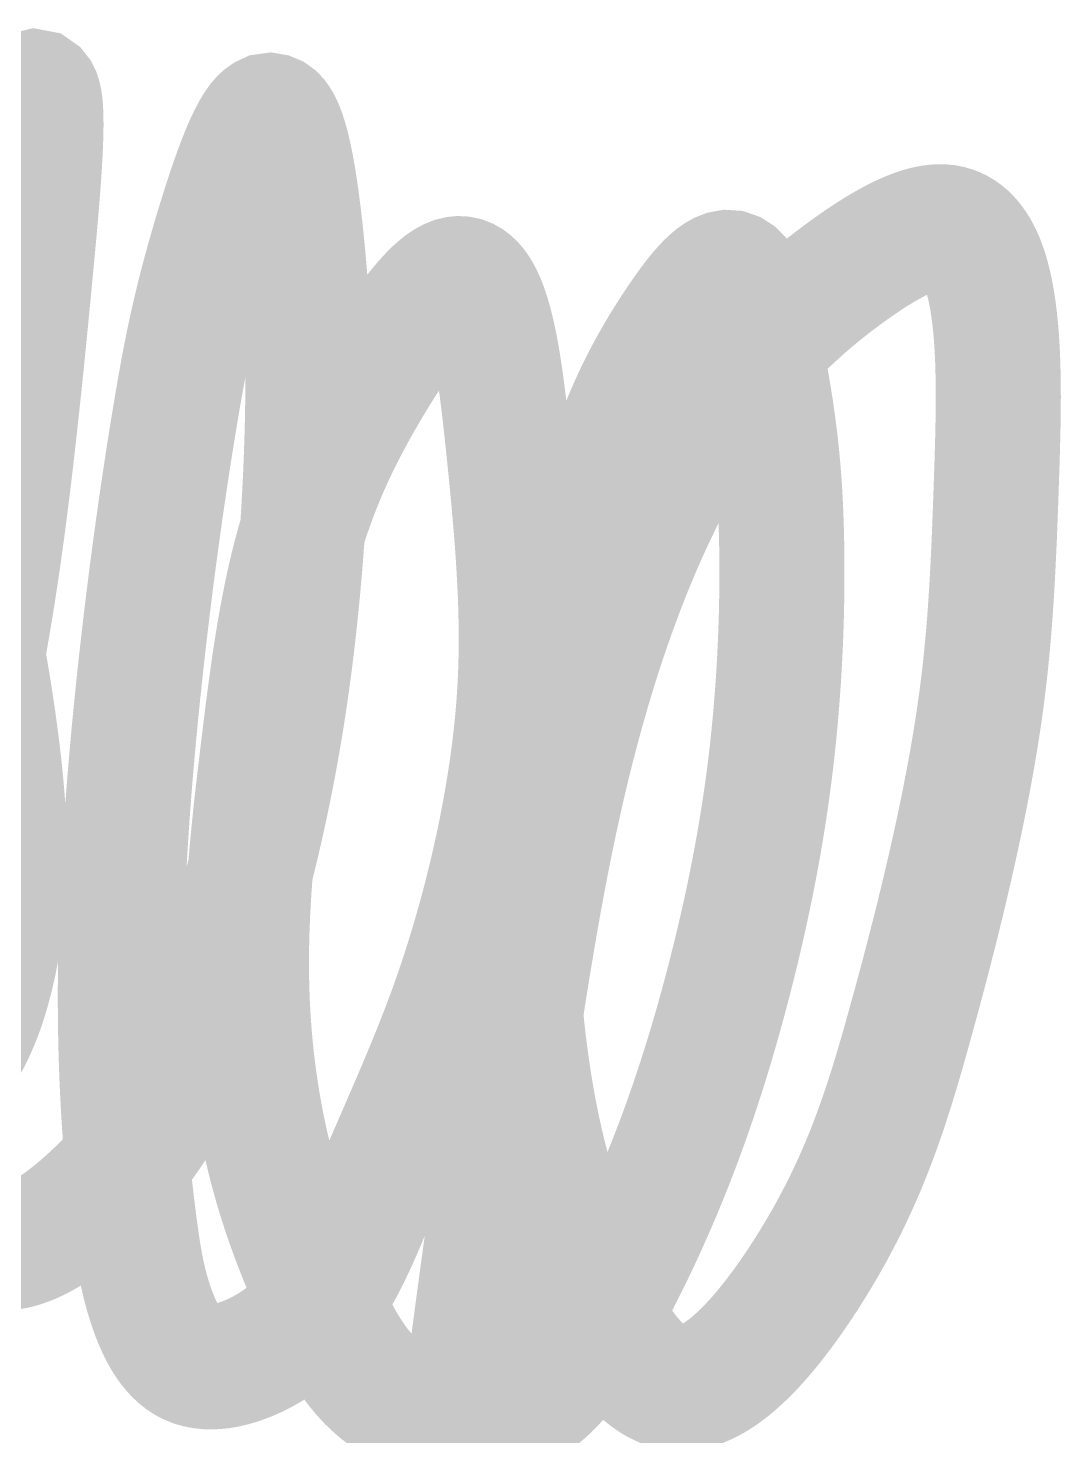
# Model space of a CAD drawing. Extents: x -192823 to 24985, y 78808 to 102574.
# Drawn here: x -116317.3 to -116194.7, y 93267.3 to 93434.4 of the extents above; entities that cross this region are included whole.
import ezdxf
from ezdxf.enums import TextEntityAlignment as Align

# ---------------------------------------------------------------- set-up
doc = ezdxf.new("R2010")
doc.units = 0
doc.header["$LTSCALE"] = 5
doc.header["$MEASUREMENT"] = 0
doc.layers.get('0').update_dxf_attribs({"linetype": 'CONTINUOUS', "lineweight": 25})
for name, color, linetype, lineweight in [('ISO', 153, 'CONTINUOUS', 15), ('LC ISO', 153, 'CONTINUOUS', 13), ('LC Net thay', 7, 'CONTINUOUS', 25), ('LC Text1', 3, 'CONTINUOUS', 20)]:
    doc.layers.add(name, color=color, linetype=linetype, lineweight=lineweight)
doc.styles.add('Khungten', font='', dxfattribs={"width": 0.9, "height": 5000})
doc.styles.add('Title', font='', dxfattribs={"width": 0.8})
doc.styles.get('Khungten').set_extended_font_data('.VnAvantH')
doc.styles.get('Title').set_extended_font_data('.VnBlackH')

# ---------------------------------------------------------------- blocks, each defined once
blk = doc.blocks.new('Mr. Giang')
at = {"layer": 'LC ISO', "const_width": 50}
for points in [[(3150.71, 218.56), (3151.63, 220.14), (3152.51, 221.75), (3153.35, 223.39), (3154.16, 225.05), (3154.94, 226.73), (3155.68, 228.44), (3156.39, 230.16), (3157.07, 231.91), (3157.72, 233.67), (3158.34, 235.44), (3158.93, 237.23), (3159.5, 239.02), (3160.03, 240.83), (3160.55, 242.64), (3161.04, 244.46), (3161.71, 247.07), (3161.96, 248.1), (3162.38, 249.93), (3162.79, 251.76), (3163.17, 253.58), (3163.54, 255.41), (3163.88, 257.24), (3164.21, 259.07), (3164.52, 260.9), (3164.81, 262.74), (3165.08, 264.57), (3165.33, 266.4), (3165.56, 268.24), (3165.78, 270.07), (3165.98, 271.91), (3166.16, 273.75), (3166.32, 275.58), (3166.47, 277.42), (3166.61, 279.26), (3166.72, 281.1), (3166.83, 282.94), (3166.91, 284.78), (3166.99, 286.62), (3167.04, 288.46), (3167.09, 290.3), (3167.11, 292.14), (3167.13, 293.98), (3167.13, 295.82), (3167.12, 297.66), (3167.1, 299.49), (3167.06, 301.33), (3167.01, 303.17), (3166.95, 305.01), (3166.88, 306.85), (3166.8, 308.69), (3166.7, 310.53), (3166.6, 312.36), (3166.48, 314.2), (3166.36, 316.04), (3166.22, 317.87), (3166.08, 319.71), (3165.92, 321.54), (3165.76, 323.37), (3165.59, 325.21), (3165.41, 327.04), (3165.22, 328.87), (3165.03, 330.7), (3164.82, 332.52), (3164.61, 334.35), (3164.4, 336.18), (3164.17, 338), (3163.95, 339.83), (3163.71, 341.65), (3163.47, 343.47), (3163.22, 345.29), (3162.97, 347.11), (3162.72, 348.92), (3162.46, 350.74), (3162.19, 352.55), (3162.02, 353.72), (3161.65, 356.17), (3161.38, 357.98), (3161.1, 359.79), (3160.81, 361.59), (3160.52, 363.39), (3160.23, 365.2), (3159.93, 367), (3159.63, 368.8), (3159.32, 370.59), (3159, 372.39), (3158.68, 374.19), (3158.36, 375.98), (3158.02, 377.77), (3157.68, 379.57), (3157.34, 381.36), (3156.98, 383.15), (3156.62, 384.94), (3156.25, 386.72), (3155.87, 388.51), (3155.49, 390.3), (3155.1, 392.08), (3154.7, 393.87), (3154.29, 395.65), (3153.87, 397.44), (3153.44, 399.22), (3153, 401), (3152.55, 402.78), (3152.1, 404.56), (3151.63, 406.35), (3151.15, 408.13)], [(3151.35, 341.68), (3151.69, 343.21), (3152.03, 344.74), (3152.37, 346.27), (3152.7, 347.8), (3153.03, 349.33), (3153.36, 350.85), (3153.69, 352.37), (3154.01, 353.9), (3154.33, 355.42), (3154.64, 356.94), (3154.96, 358.46), (3155.27, 359.98), (3155.58, 361.51), (3155.88, 363.03), (3156.18, 364.55), (3156.48, 366.08), (3156.78, 367.61), (3157.08, 369.14), (3157.37, 370.67), (3157.66, 372.2), (3157.95, 373.74), (3158.24, 375.28), (3158.52, 376.82), (3158.8, 378.36), (3159.08, 379.91), (3159.36, 381.46), (3159.63, 383.02), (3159.91, 384.58), (3160.18, 386.15), (3160.45, 387.72), (3160.71, 389.29), (3160.98, 390.87), (3161.24, 392.46), (3161.51, 394.05), (3161.77, 395.65), (3162.02, 397.25), (3162.28, 398.86), (3162.54, 400.48), (3162.79, 402.11), (3163.04, 403.74), (3163.29, 405.38), (3163.54, 407.03), (3163.79, 408.69), (3164.04, 410.35), (3164.28, 412.03), (3164.53, 413.71), (3164.77, 415.4), (3165.01, 417.1), (3165.25, 418.81), (3165.49, 420.53), (3165.73, 422.26), (3165.97, 424.01), (3166.21, 425.76), (3166.44, 427.52), (3166.68, 429.3), (3166.91, 431.08), (3167.15, 432.88), (3167.38, 434.69), (3167.61, 436.51), (3167.84, 438.35), (3168.08, 440.2), (3168.31, 442.06), (3168.54, 443.93), (3168.77, 445.82), (3169, 447.72), (3169.22, 449.63), (3169.45, 451.56), (3169.68, 453.51), (3169.91, 455.47), (3170.14, 457.44), (3170.37, 459.43), (3170.59, 461.44), (3170.82, 463.46), (3171.05, 465.49), (3171.28, 467.55), (3171.5, 469.62), (3171.73, 471.7), (3171.96, 473.81), (3172.19, 475.93), (3172.42, 478.07), (3172.65, 480.23), (3172.88, 482.4), (3173.11, 484.59), (3173.34, 486.81), (3173.57, 489.04), (3173.8, 491.29), (3174.03, 493.56), (3174.26, 495.85), (3174.49, 498.16), (3174.73, 500.49), (3174.96, 502.84), (3175.2, 505.21), (3175.43, 507.6), (3175.67, 510.01), (3175.91, 512.45), (3176.15, 514.9), (3176.39, 517.38), (3176.63, 519.88), (3176.87, 522.41), (3177.11, 524.95), (3177.36, 527.52), (3177.6, 530.11), (3177.8, 532.21), (3178.1, 535.37), (3178.35, 538.02), (3178.59, 540.69), (3178.84, 543.36), (3179.08, 546.04), (3179.32, 548.71), (3179.55, 551.37), (3179.77, 554.02), (3179.99, 556.65), (3180.2, 559.25), (3180.41, 561.82), (3180.6, 564.36), (3180.77, 566.85), (3180.94, 569.3), (3181.09, 571.69), (3181.23, 574.03), (3181.36, 576.31), (3181.46, 578.52), (3181.55, 580.65), (3181.62, 582.71), (3181.67, 584.68), (3181.7, 586.56), (3181.7, 588.35), (3181.69, 590.04), (3181.65, 591.62), (3181.58, 593.09), (3181.49, 594.44), (3181.37, 595.68), (3181.22, 596.79), (3181.04, 597.76), (3180.84, 598.6), (3180.6, 599.3), (3180.33, 599.85), (3180.02, 600.24), (3179.68, 600.48), (3179.31, 600.55), (3178.87, 600.44), (3178.45, 600.18), (3177.96, 599.74), (3177.44, 599.14), (3176.89, 598.39), (3176.31, 597.49), (3175.7, 596.46), (3175.07, 595.29), (3174.42, 594), (3173.74, 592.59), (3173.04, 591.07), (3172.33, 589.45), (3171.6, 587.74), (3170.86, 585.94), (3170.11, 584.06), (3169.35, 582.1), (3168.58, 580.08), (3167.81, 578.01), (3167.03, 575.88), (3166.26, 573.71), (3165.48, 571.5), (3164.71, 569.27), (3163.95, 567.01), (3163.19, 564.75), (3162.45, 562.47), (3161.71, 560.19), (3161, 557.93), (3160.29, 555.68), (3159.61, 553.45), (3159, 551.43), (3158.3, 549.09), (3157.68, 546.96), (3157.08, 544.87), (3156.5, 542.81), (3155.94, 540.78), (3155.4, 538.78), (3154.88, 536.82), (3154.38, 534.88), (3153.89, 532.97), (3153.42, 531.08), (3152.97, 529.22), (3152.53, 527.38), (3152.11, 525.56), (3151.7, 523.77), (3151.31, 521.99)], [(3151.43, 144.83), (3152.8, 143.64), (3154.2, 142.55), (3155.63, 141.57), (3157.09, 140.71), (3158.59, 139.98), (3160.12, 139.38), (3160.98, 139.11), (3163.26, 138.62), (3164.87, 138.46), (3166.51, 138.42), (3168.17, 138.52), (3169.84, 138.74), (3171.54, 139.07), (3173.24, 139.52), (3174.96, 140.07), (3176.68, 140.71), (3178.41, 141.45), (3180.15, 142.28), (3181.88, 143.18), (3183.61, 144.16), (3185.34, 145.2), (3187.05, 146.31), (3188.76, 147.48), (3190.46, 148.69), (3192.14, 149.94), (3193.8, 151.24), (3195.44, 152.56), (3197.06, 153.92), (3198.66, 155.29), (3199.8, 156.3), (3201.76, 158.06), (3203.26, 159.47), (3204.74, 160.88), (3206.18, 162.3), (3207.6, 163.73), (3208.99, 165.16), (3210.36, 166.61), (3211.69, 168.06), (3213, 169.52), (3214.29, 170.99), (3215.54, 172.47), (3216.78, 173.95), (3217.98, 175.44), (3219.17, 176.94), (3220.33, 178.45), (3221.46, 179.97), (3222.58, 181.49), (3223.67, 183.01), (3224.73, 184.55), (3225.78, 186.09), (3226.8, 187.64), (3227.81, 189.2), (3228.79, 190.76), (3229.75, 192.33), (3230.7, 193.9), (3231.62, 195.48), (3232.53, 197.07), (3233.42, 198.66), (3234.29, 200.26), (3235.14, 201.86), (3235.98, 203.47), (3236.79, 205.08), (3237.6, 206.7), (3238.39, 208.33), (3239.16, 209.96), (3239.92, 211.59), (3240.66, 213.23), (3241.39, 214.88), (3242.1, 216.52), (3242.81, 218.18), (3243.5, 219.84), (3244.18, 221.5), (3244.84, 223.16), (3245.5, 224.83), (3246.14, 226.51), (3246.78, 228.18), (3247.4, 229.87), (3248.02, 231.55), (3248.63, 233.24), (3249.22, 234.93), (3249.81, 236.63), (3250.39, 238.32), (3250.97, 240.02), (3251.54, 241.73), (3252.1, 243.43), (3252.65, 245.14), (3253.2, 246.85), (3253.75, 248.57), (3254.29, 250.28), (3254.66, 251.47), (3255.36, 253.72), (3255.89, 255.45), (3256.41, 257.17), (3256.93, 258.9), (3257.45, 260.63), (3257.96, 262.36), (3258.47, 264.09), (3258.98, 265.83), (3259.48, 267.56), (3259.98, 269.3), (3260.47, 271.05), (3260.96, 272.79), (3261.44, 274.54), (3261.92, 276.29), (3262.4, 278.04), (3262.87, 279.79), (3263.34, 281.55), (3263.81, 283.3), (3264.27, 285.07), (3264.72, 286.83), (3265.17, 288.59), (3265.62, 290.36), (3266.06, 292.13), (3266.5, 293.9), (3266.94, 295.68), (3267.37, 297.46), (3267.8, 299.24), (3268.22, 301.02), (3268.63, 302.81), (3269.05, 304.59), (3269.46, 306.39), (3269.86, 308.18), (3270.26, 309.97), (3270.66, 311.77), (3271.05, 313.57), (3271.43, 315.38), (3271.82, 317.18), (3272.19, 318.99), (3272.57, 320.8), (3272.94, 322.62), (3273.3, 324.44), (3273.66, 326.26), (3274.02, 328.08), (3274.37, 329.9), (3274.71, 331.73), (3275.05, 333.56), (3275.39, 335.4), (3275.72, 337.24), (3276.05, 339.08), (3276.37, 340.92), (3276.69, 342.76), (3277, 344.61), (3277.4, 347.01), (3277.62, 348.32), (3277.91, 350.18), (3278.21, 352.04), (3278.5, 353.9), (3278.78, 355.76), (3279.06, 357.63), (3279.34, 359.5), (3279.61, 361.37), (3279.88, 363.25), (3280.14, 365.12), (3280.39, 367), (3280.65, 368.88), (3280.89, 370.75), (3281.14, 372.64), (3281.38, 374.52), (3281.61, 376.4), (3281.84, 378.28), (3282.07, 380.17), (3282.29, 382.05), (3282.51, 383.93), (3282.72, 385.82), (3282.93, 387.7), (3283.13, 389.59), (3283.33, 391.47), (3283.53, 393.35), (3283.72, 395.24), (3283.91, 397.12), (3284.09, 399), (3284.27, 400.88), (3284.45, 402.76), (3284.62, 404.64), (3284.78, 406.51), (3284.95, 408.39), (3285.11, 410.26), (3285.26, 412.13), (3285.41, 414), (3285.56, 415.87), (3285.7, 417.73), (3285.84, 419.6), (3285.98, 421.46), (3286.11, 423.31), (3286.24, 425.17), (3286.36, 427.02), (3286.48, 428.87), (3286.6, 430.71), (3286.71, 432.55), (3286.82, 434.39), (3286.92, 436.22), (3287.02, 438.05), (3287.12, 439.88), (3287.22, 441.7), (3287.31, 443.51), (3287.39, 445.33), (3287.48, 447.13), (3287.56, 448.94), (3287.63, 450.74), (3287.7, 452.53), (3287.77, 454.32), (3287.84, 456.1), (3287.9, 457.88), (3287.96, 459.65), (3288.02, 461.41), (3288.07, 463.17), (3288.12, 464.93), (3288.16, 466.67), (3288.21, 468.42), (3288.25, 470.15), (3288.28, 471.88), (3288.31, 473.6), (3288.34, 475.31), (3288.37, 477.02), (3288.39, 478.72), (3288.41, 480.41), (3288.43, 482.1), (3288.44, 483.77), (3288.45, 485.44), (3288.46, 487.11), (3288.47, 488.76), (3288.47, 490.41), (3288.46, 492.05), (3288.46, 493.69), (3288.45, 495.33), (3288.43, 496.98), (3288.41, 498.62), (3288.38, 500.27), (3288.35, 501.93), (3288.31, 503.6), (3288.27, 505.28), (3288.22, 506.98), (3288.16, 508.68), (3288.09, 510.41), (3288.02, 512.16), (3287.94, 513.92), (3287.85, 515.71), (3287.75, 517.53), (3287.64, 519.37), (3287.52, 521.24), (3287.39, 523.14), (3287.26, 525.07), (3287.11, 527.04), (3286.95, 529.05), (3286.78, 531.09), (3286.59, 533.18), (3286.4, 535.3), (3286.19, 537.47), (3285.97, 539.69), (3285.72, 542.16), (3285.5, 544.27), (3285.24, 546.63), (3284.96, 549.02), (3284.68, 551.43), (3284.37, 553.86), (3284.06, 556.29), (3283.73, 558.71), (3283.38, 561.12), (3283.02, 563.5), (3282.65, 565.84), (3282.25, 568.14), (3281.85, 570.39), (3281.42, 572.58), (3280.98, 574.69), (3280.53, 576.71), (3280.06, 578.65), (3279.57, 580.48), (3279.06, 582.2), (3278.54, 583.8), (3277.99, 585.27), (3277.43, 586.6), (3276.86, 587.78), (3276.26, 588.8), (3275.65, 589.65), (3275.02, 590.32), (3274.36, 590.8), (3273.69, 591.08), (3273.22, 591.16), (3272.29, 591.03), (3271.57, 590.69), (3270.83, 590.16), (3270.07, 589.45), (3269.3, 588.57), (3268.52, 587.53), (3267.73, 586.33), (3266.93, 584.99), (3266.12, 583.51), (3265.31, 581.92), (3264.49, 580.2), (3263.67, 578.39), (3262.85, 576.47), (3262.04, 574.48), (3261.22, 572.4), (3260.41, 570.27), (3259.6, 568.07), (3258.8, 565.83), (3258, 563.55), (3257.22, 561.25), (3256.45, 558.93), (3255.69, 556.6), (3254.94, 554.27), (3254.21, 551.96), (3253.5, 549.66), (3252.91, 547.75), (3252.13, 545.18), (3251.48, 542.99), (3250.84, 540.84), (3250.23, 538.73), (3249.63, 536.65), (3249.05, 534.61), (3248.48, 532.59), (3247.93, 530.61), (3247.4, 528.66), (3246.88, 526.73), (3246.38, 524.84), (3245.89, 522.96), (3245.42, 521.12), (3244.96, 519.29), (3244.51, 517.49), (3244.08, 515.71), (3243.66, 513.95), (3243.25, 512.21), (3242.85, 510.49), (3242.46, 508.78), (3242.08, 507.09), (3241.71, 505.41), (3241.35, 503.74), (3241, 502.09), (3240.66, 500.44), (3240.32, 498.81), (3239.99, 497.18), (3239.67, 495.56), (3239.36, 493.94), (3239.05, 492.33), (3238.74, 490.72), (3238.44, 489.12), (3238.15, 487.51), (3237.86, 485.9), (3237.57, 484.29), (3237.28, 482.68), (3237, 481.06), (3236.72, 479.44), (3236.44, 477.81), (3236.25, 476.73), (3235.88, 474.53), (3235.6, 472.88), (3235.32, 471.21), (3235.05, 469.54), (3234.77, 467.86), (3234.49, 466.17), (3234.22, 464.48), (3233.94, 462.78), (3233.67, 461.07), (3233.4, 459.35), (3233.12, 457.62), (3232.85, 455.89), (3232.58, 454.15), (3232.31, 452.41), (3232.04, 450.65), (3231.77, 448.89), (3231.51, 447.13), (3231.24, 445.36), (3230.98, 443.58), (3230.71, 441.8), (3230.45, 440.01), (3230.18, 438.21), (3229.92, 436.41), (3229.66, 434.61), (3229.4, 432.8), (3229.15, 430.98), (3228.89, 429.16), (3228.63, 427.34), (3228.38, 425.51), (3228.13, 423.67), (3227.87, 421.84), (3227.62, 419.99), (3227.37, 418.15), (3227.12, 416.3), (3226.88, 414.45), (3226.63, 412.59), (3226.39, 410.73), (3226.15, 408.87), (3225.9, 407), (3225.67, 405.13), (3225.43, 403.26), (3225.19, 401.39), (3224.96, 399.51), (3224.72, 397.63), (3224.49, 395.75), (3224.26, 393.87), (3224.03, 391.99), (3223.8, 390.1), (3223.58, 388.22), (3223.36, 386.33), (3223.13, 384.44), (3222.91, 382.55), (3222.7, 380.66), (3222.48, 378.76), (3222.27, 376.87), (3222.05, 374.98), (3221.84, 373.09), (3221.63, 371.19), (3221.43, 369.3), (3221.22, 367.41), (3221.02, 365.52), (3220.82, 363.62), (3220.66, 362.1), (3220.42, 359.84), (3220.23, 357.95), (3220.04, 356.06), (3219.85, 354.18), (3219.66, 352.29), (3219.47, 350.4), (3219.29, 348.52), (3219.11, 346.63), (3218.93, 344.75), (3218.75, 342.87), (3218.58, 340.99), (3218.41, 339.11), (3218.24, 337.23), (3218.07, 335.35), (3217.91, 333.47), (3217.74, 331.59), (3217.58, 329.71), (3217.43, 327.84), (3217.27, 325.96), (3217.12, 324.09), (3216.97, 322.22), (3216.83, 320.34), (3216.68, 318.47), (3216.54, 316.6), (3216.4, 314.73), (3216.27, 312.87), (3216.13, 311), (3216.01, 309.13), (3215.88, 307.27), (3215.75, 305.4), (3215.63, 303.54), (3215.51, 301.67), (3215.4, 299.81), (3215.29, 297.95), (3215.18, 296.09), (3215.07, 294.23), (3214.97, 292.37), (3214.87, 290.52), (3214.77, 288.66), (3214.68, 286.81), (3214.59, 284.95), (3214.5, 283.1), (3214.41, 281.25), (3214.33, 279.4), (3214.26, 277.55), (3214.18, 275.7), (3214.11, 273.85), (3214.04, 272), (3213.98, 270.16), (3213.92, 268.31), (3213.86, 266.47), (3213.81, 264.62), (3213.76, 262.78), (3213.71, 260.94), (3213.67, 259.1), (3213.63, 257.26), (3213.59, 255.43), (3213.56, 253.59), (3213.53, 251.75), (3213.51, 249.92), (3213.49, 248.08), (3213.47, 246.25), (3213.45, 244.42), (3213.44, 242.59), (3213.44, 240.76), (3213.44, 238.93), (3213.44, 237.11), (3213.44, 235.28), (3213.45, 233.46), (3213.47, 231.63), (3213.49, 229.81), (3213.51, 227.99), (3213.53, 226.17), (3213.56, 224.35), (3213.6, 222.53), (3213.63, 220.71), (3213.68, 218.9), (3213.72, 217.08), (3213.77, 215.27), (3213.83, 213.46), (3213.89, 211.65), (3213.95, 209.84), (3214.02, 208.03), (3214.09, 206.22), (3214.17, 204.41), (3214.25, 202.61), (3214.34, 200.8), (3214.43, 199), (3214.52, 197.2), (3214.62, 195.4), (3214.72, 193.6), (3214.83, 191.8), (3214.94, 190), (3215.06, 188.21), (3215.18, 186.41), (3215.31, 184.62), (3215.44, 182.82), (3215.58, 181.03), (3215.72, 179.24), (3215.87, 177.45), (3216.02, 175.67), (3216.17, 173.88), (3216.33, 172.1), (3216.5, 170.31), (3216.67, 168.53), (3216.84, 166.75), (3217.02, 164.97), (3217.21, 163.19), (3217.4, 161.41), (3217.6, 159.64), (3217.8, 157.86), (3218, 156.09), (3218.21, 154.32), (3218.43, 152.54), (3218.65, 150.77), (3218.88, 149.01), (3219.11, 147.24), (3219.35, 145.47), (3219.65, 143.24), (3219.84, 141.95), (3220.09, 140.18), (3220.36, 138.42), (3220.63, 136.66), (3220.92, 134.89), (3221.23, 133.12), (3221.56, 131.35), (3221.91, 129.57), (3222.28, 127.78), (3222.68, 125.99), (3223.11, 124.19), (3223.57, 122.38), (3224.07, 120.57), (3224.6, 118.74), (3225.17, 116.9), (3225.65, 115.42), (3226.43, 113.19), (3227.13, 111.32), (3227.88, 109.48), (3228.68, 107.65), (3229.53, 105.86), (3230.43, 104.12), (3231.39, 102.44), (3232.41, 100.84), (3233.49, 99.31), (3234.64, 97.88), (3235.85, 96.55), (3237.13, 95.35), (3238.47, 94.27), (3239.89, 93.34), (3241, 92.74), (3242.95, 91.94), (3244.59, 91.47), (3246.28, 91.15), (3248.02, 90.97), (3249.81, 90.92), (3251.64, 90.99), (3253.5, 91.18), (3255.38, 91.49), (3257.28, 91.9), (3259.18, 92.4), (3261.09, 93), (3262.99, 93.68), (3264.88, 94.43), (3266.74, 95.25), (3268.58, 96.13), (3270.39, 97.07), (3272.61, 98.33), (3273.86, 99.08), (3275.52, 100.15), (3277.13, 101.25), (3278.7, 102.38), (3280.22, 103.55), (3281.69, 104.76), (3283.12, 105.99), (3284.5, 107.26), (3285.85, 108.56), (3287.15, 109.88), (3288.42, 111.24), (3289.65, 112.62), (3290.84, 114.03), (3292, 115.46), (3293.12, 116.92), (3294.21, 118.4), (3295.28, 119.9), (3296.31, 121.42), (3297.31, 122.97), (3298.29, 124.53), (3299.24, 126.11), (3300.17, 127.7), (3301.07, 129.31), (3301.95, 130.94), (3302.82, 132.58), (3303.66, 134.23), (3304.49, 135.89), (3305.29, 137.57), (3306.09, 139.25), (3306.87, 140.94), (3307.64, 142.64), (3308.4, 144.34), (3309.14, 146.05), (3309.88, 147.77), (3310.62, 149.48), (3311.34, 151.2), (3312.07, 152.92), (3312.78, 154.64), (3313.5, 156.36), (3314.22, 158.08), (3314.82, 159.51), (3315.66, 161.5), (3316.38, 163.2), (3317.1, 164.9), (3317.82, 166.6), (3318.55, 168.29), (3319.28, 169.98), (3320, 171.67), (3320.73, 173.36), (3321.46, 175.04), (3322.19, 176.72), (3322.92, 178.4), (3323.65, 180.08), (3324.38, 181.76), (3325.1, 183.43), (3325.83, 185.11), (3326.56, 186.78), (3327.29, 188.45), (3328.01, 190.12), (3328.73, 191.8), (3329.46, 193.47), (3330.18, 195.14), (3330.9, 196.81), (3331.61, 198.49), (3332.33, 200.16), (3333.04, 201.84), (3333.75, 203.52), (3334.46, 205.19), (3335.16, 206.88), (3335.86, 208.56), (3336.56, 210.24), (3337.25, 211.93), (3337.94, 213.62), (3338.63, 215.31), (3339.31, 217.01), (3339.99, 218.71), (3340.67, 220.41), (3341.33, 222.12), (3342, 223.83), (3342.66, 225.55), (3343.31, 227.27), (3343.96, 228.99), (3344.61, 230.72), (3345.25, 232.46), (3345.88, 234.2), (3346.52, 235.98), (3347.13, 237.69), (3347.74, 239.45), (3348.35, 241.21), (3348.95, 242.98), (3349.55, 244.75), (3350.14, 246.53), (3350.72, 248.31), (3351.3, 250.1), (3351.87, 251.89), (3352.43, 253.68), (3352.99, 255.48), (3353.54, 257.28), (3354.09, 259.08), (3354.62, 260.88), (3355.15, 262.69), (3355.68, 264.5), (3356.2, 266.31), (3356.71, 268.12), (3357.21, 269.94), (3357.71, 271.75), (3358.2, 273.57), (3358.68, 275.38), (3359.16, 277.2), (3359.63, 279.02), (3360.09, 280.83), (3360.54, 282.65), (3360.99, 284.47), (3361.43, 286.28), (3361.86, 288.1), (3362.29, 289.91), (3362.71, 291.72), (3363.12, 293.53), (3363.52, 295.34), (3363.92, 297.14), (3364.31, 298.94), (3364.69, 300.74), (3365.06, 302.54), (3365.43, 304.33), (3365.79, 306.12), (3366.14, 307.9), (3366.48, 309.68), (3366.82, 311.46), (3367.15, 313.23), (3367.47, 315), (3367.78, 316.76), (3368.08, 318.52), (3368.38, 320.27), (3368.67, 322.01), (3368.95, 323.75), (3369.22, 325.48), (3369.48, 327.21), (3369.74, 328.93), (3369.99, 330.64), (3370.23, 332.35), (3370.46, 334.04), (3370.68, 335.73), (3370.8, 336.65), (3371.11, 339.09), (3371.3, 340.75), (3371.49, 342.41), (3371.68, 344.06), (3371.85, 345.71), (3372.02, 347.35), (3372.17, 348.99), (3372.32, 350.62), (3372.46, 352.25), (3372.6, 353.88), (3372.72, 355.5), (3372.84, 357.12), (3372.95, 358.74), (3373.05, 360.36), (3373.15, 361.98), (3373.24, 363.6), (3373.32, 365.22), (3373.39, 366.85), (3373.45, 368.47), (3373.51, 370.1), (3373.56, 371.73), (3373.6, 373.36), (3373.63, 375), (3373.66, 376.64), (3373.68, 378.29), (3373.69, 379.94), (3373.7, 381.6), (3373.7, 383.27), (3373.69, 384.95), (3373.67, 386.63), (3373.65, 388.32), (3373.62, 390.02), (3373.58, 391.73), (3373.54, 393.45), (3373.49, 395.18), (3373.43, 396.93), (3373.37, 398.68), (3373.3, 400.45), (3373.22, 402.23), (3373.13, 404.02), (3373.04, 405.83), (3372.94, 407.66), (3372.84, 409.49), (3372.73, 411.35), (3372.61, 413.22), (3372.49, 415.11), (3372.36, 417.01), (3372.22, 418.94), (3372.08, 420.88), (3371.93, 422.84), (3371.78, 424.82), (3371.62, 426.82), (3371.45, 428.84), (3371.27, 430.89), (3371.1, 432.95), (3370.91, 435.04), (3370.72, 437.15), (3370.52, 439.29), (3370.32, 441.45), (3370.11, 443.63), (3369.9, 445.84), (3369.68, 448.07), (3369.45, 450.33), (3369.22, 452.62), (3368.98, 454.94), (3368.74, 457.28), (3368.49, 459.65), (3368.24, 462), (3367.98, 464.48), (3367.71, 466.94), (3367.44, 469.41), (3367.16, 471.9), (3366.87, 474.39), (3366.57, 476.89), (3366.26, 479.38), (3365.94, 481.87), (3365.6, 484.34), (3365.26, 486.79), (3364.89, 489.22), (3364.52, 491.61), (3364.12, 493.98), (3363.72, 496.3), (3363.29, 498.57), (3362.84, 500.79), (3362.38, 502.96), (3361.89, 505.06), (3361.39, 507.09), (3360.86, 509.05), (3360.31, 510.93), (3359.73, 512.73), (3359.13, 514.44), (3358.51, 516.05), (3357.86, 517.56), (3357.18, 518.96), (3356.47, 520.25), (3355.73, 521.43), (3354.97, 522.48), (3354.17, 523.41), (3353.34, 524.2), (3352.48, 524.85), (3351.59, 525.36), (3350.66, 525.72), (3349.7, 525.92), (3348.7, 525.97), (3348.13, 525.92), (3346.59, 525.56), (3345.48, 525.11), (3344.35, 524.52), (3343.18, 523.78), (3341.99, 522.92), (3340.78, 521.92), (3339.55, 520.82), (3338.3, 519.6), (3337.03, 518.28), (3335.75, 516.87), (3334.46, 515.38), (3333.17, 513.81), (3331.87, 512.17), (3330.57, 510.47), (3329.26, 508.72), (3327.97, 506.93), (3326.68, 505.1), (3325.39, 503.25), (3324.12, 501.37), (3322.86, 499.49), (3321.62, 497.6), (3320, 495.09), (3319.2, 493.84), (3318.02, 491.99), (3316.87, 490.15), (3315.74, 488.33), (3314.62, 486.52), (3313.53, 484.72), (3312.47, 482.94), (3311.42, 481.17), (3310.39, 479.41), (3309.38, 477.66), (3308.4, 475.93), (3307.43, 474.2), (3306.48, 472.49), (3305.56, 470.78), (3304.65, 469.09), (3303.76, 467.4), (3302.88, 465.73), (3302.03, 464.06), (3301.19, 462.39), (3300.38, 460.74), (3299.57, 459.09), (3298.79, 457.45), (3298.02, 455.81), (3297.27, 454.18), (3296.54, 452.55), (3295.82, 450.92), (3295.11, 449.3), (3294.43, 447.68), (3293.75, 446.07), (3293.09, 444.46), (3292.45, 442.84), (3291.82, 441.23), (3291.2, 439.62), (3290.6, 438.01), (3290.01, 436.4), (3289.44, 434.79), (3288.87, 433.18), (3288.32, 431.56), (3287.78, 429.95), (3287.26, 428.33), (3286.74, 426.7), (3286.24, 425.07), (3285.75, 423.44), (3285.27, 421.81), (3284.8, 420.16), (3284.34, 418.52), (3283.88, 416.86), (3283.44, 415.2), (3283.01, 413.53), (3282.59, 411.85), (3282.18, 410.17), (3281.72, 408.25), (3281.38, 406.77), (3280.99, 405.06), (3280.61, 403.34), (3280.23, 401.61), (3279.87, 399.88), (3279.51, 398.13), (3279.16, 396.38), (3278.82, 394.62), (3278.48, 392.85), (3278.15, 391.08), (3277.82, 389.29), (3277.51, 387.51), (3277.19, 385.71), (3276.89, 383.92), (3276.59, 382.11), (3276.29, 380.3), (3276, 378.49), (3275.72, 376.67), (3275.44, 374.85), (3275.16, 373.02), (3274.89, 371.19), (3274.63, 369.35), (3274.36, 367.52), (3274.1, 365.68), (3273.85, 363.83), (3273.6, 361.99), (3273.35, 360.14), (3273.1, 358.29), (3272.86, 356.44), (3272.62, 354.59), (3272.38, 352.74), (3272.15, 350.89), (3271.92, 349.03), (3271.69, 347.18), (3271.46, 345.33), (3271.23, 343.48), (3271, 341.63), (3270.78, 339.78), (3270.53, 337.74), (3270.33, 336.08), (3270.11, 334.23), (3269.89, 332.39), (3269.67, 330.55), (3269.45, 328.71), (3269.23, 326.87), (3269.02, 325.03), (3268.8, 323.19), (3268.59, 321.36), (3268.38, 319.52), (3268.18, 317.69), (3267.97, 315.86), (3267.77, 314.03), (3267.57, 312.2), (3267.38, 310.37), (3267.19, 308.54), (3267, 306.71), (3266.82, 304.89), (3266.64, 303.06), (3266.46, 301.23), (3266.29, 299.41), (3266.12, 297.59), (3265.96, 295.76), (3265.8, 293.94), (3265.64, 292.12), (3265.5, 290.3), (3265.35, 288.48), (3265.21, 286.65), (3265.08, 284.83), (3264.95, 283.01), (3264.83, 281.19), (3264.72, 279.37), (3264.61, 277.55), (3264.51, 275.73), (3264.41, 273.91), (3264.32, 272.09), (3264.24, 270.27), (3264.17, 268.45), (3264.1, 266.62), (3264.04, 264.8), (3263.99, 262.98), (3263.94, 261.16), (3263.91, 259.33), (3263.88, 257.51), (3263.86, 255.69), (3263.85, 253.86), (3263.84, 252.03), (3263.85, 250.21), (3263.86, 248.38), (3263.89, 246.55), (3263.93, 244.55), (3263.97, 242.89), (3264.02, 241.06), (3264.08, 239.23), (3264.15, 237.39), (3264.23, 235.56), (3264.33, 233.73), (3264.43, 231.89), (3264.54, 230.06), (3264.66, 228.22), (3264.79, 226.39), (3264.93, 224.56), (3265.08, 222.72), (3265.24, 220.89), (3265.41, 219.06), (3265.59, 217.22), (3265.79, 215.39), (3265.99, 213.56), (3266.2, 211.73), (3266.42, 209.9), (3266.65, 208.08), (3266.9, 206.25), (3267.15, 204.43), (3267.42, 202.61), (3267.69, 200.79), (3267.98, 198.97), (3268.27, 197.15), (3268.58, 195.34), (3268.9, 193.52), (3269.22, 191.71), (3269.56, 189.91), (3269.91, 188.1), (3270.27, 186.3), (3270.64, 184.5), (3271.03, 182.7), (3271.42, 180.91), (3271.82, 179.12), (3272.24, 177.33), (3272.67, 175.55), (3273.11, 173.77), (3273.55, 172), (3274.02, 170.22), (3274.49, 168.46), (3274.97, 166.69), (3275.67, 164.22), (3275.97, 163.18), (3276.49, 161.43), (3277.02, 159.68), (3277.56, 157.94), (3278.11, 156.2), (3278.67, 154.46), (3279.25, 152.73), (3279.83, 151), (3280.43, 149.28), (3281.03, 147.56), (3281.65, 145.84), (3282.28, 144.13), (3282.91, 142.41), (3283.56, 140.71), (3284.22, 139), (3284.89, 137.3), (3285.57, 135.6), (3286.25, 133.9), (3286.95, 132.21), (3287.66, 130.51), (3288.38, 128.82), (3289.11, 127.13), (3289.84, 125.45), (3290.59, 123.76), (3291.34, 122.08), (3292.11, 120.4), (3292.88, 118.72), (3293.67, 117.04), (3294.46, 115.36), (3295.26, 113.69), (3296.06, 112.03), (3296.89, 110.34), (3297.72, 108.67), (3298.56, 107), (3299.42, 105.35), (3300.3, 103.7), (3301.19, 102.07), (3302.11, 100.45), (3303.05, 98.85), (3304.02, 97.28), (3305.02, 95.72), (3306.05, 94.19), (3307.11, 92.68), (3308.21, 91.21), (3309.34, 89.77), (3310.52, 88.36), (3311.74, 86.99), (3313, 85.66), (3314.31, 84.38), (3315.66, 83.13), (3317.07, 81.93), (3318.29, 80.97), (3320.05, 79.69), (3321.62, 78.65), (3323.23, 77.65), (3324.89, 76.72), (3326.59, 75.83), (3328.33, 75.01), (3330.1, 74.24), (3331.9, 73.52), (3333.72, 72.87), (3335.58, 72.27), (3337.45, 71.73), (3339.33, 71.26), (3341.24, 70.84), (3343.15, 70.49), (3345.06, 70.2), (3346.98, 69.98), (3348.9, 69.82), (3350.81, 69.72), (3352.72, 69.7), (3354.62, 69.74), (3356.5, 69.84), (3358.36, 70.02), (3360.2, 70.27), (3362.02, 70.59), (3363.8, 70.98), (3365.56, 71.44), (3367.55, 72.07), (3368.96, 72.59), (3370.6, 73.27), (3372.21, 74.02), (3373.78, 74.84), (3375.31, 75.72), (3376.81, 76.67), (3378.28, 77.68), (3379.71, 78.74), (3381.11, 79.86), (3382.48, 81.04), (3383.82, 82.26), (3385.13, 83.53), (3386.41, 84.85), (3387.67, 86.21), (3388.89, 87.61), (3390.1, 89.05), (3391.28, 90.53), (3392.44, 92.04), (3393.57, 93.58), (3394.69, 95.15), (3395.78, 96.74), (3396.86, 98.36), (3397.91, 100), (3398.95, 101.66), (3399.98, 103.33), (3400.98, 105.02), (3401.98, 106.72), (3402.96, 108.43), (3403.93, 110.15), (3404.88, 111.87), (3406.2, 114.26), (3406.76, 115.31), (3407.69, 117.03), (3408.61, 118.75), (3409.52, 120.47), (3410.42, 122.19), (3411.31, 123.9), (3412.2, 125.62), (3413.07, 127.33), (3413.94, 129.04), (3414.79, 130.75), (3415.64, 132.46), (3416.48, 134.17), (3417.32, 135.88), (3418.14, 137.58), (3418.96, 139.29), (3419.77, 140.99), (3420.57, 142.7), (3421.36, 144.4), (3422.14, 146.1), (3422.92, 147.8), (3423.69, 149.5), (3424.45, 151.2), (3425.2, 152.9), (3425.95, 154.6), (3426.69, 156.3), (3427.42, 158), (3428.14, 159.7), (3428.86, 161.4), (3429.57, 163.1), (3430.27, 164.79), (3430.97, 166.49), (3431.66, 168.19), (3432.34, 169.89), (3433.02, 171.58), (3433.69, 173.28), (3434.35, 174.98), (3435, 176.67), (3435.65, 178.37), (3436.3, 180.07), (3436.93, 181.77), (3437.56, 183.47), (3438.19, 185.17), (3438.81, 186.87), (3439.42, 188.57), (3440.02, 190.27), (3440.62, 191.97), (3441.22, 193.67), (3441.81, 195.37), (3442.39, 197.07), (3442.97, 198.78), (3443.54, 200.48), (3444.1, 202.19), (3444.66, 203.89), (3445.22, 205.6), (3445.77, 207.31), (3446.32, 209.02), (3446.85, 210.73), (3447.39, 212.44), (3447.92, 214.15), (3448.44, 215.86), (3448.96, 217.58), (3449.48, 219.29), (3449.99, 221.01), (3450.5, 222.73), (3451, 224.45), (3451.5, 226.17), (3451.99, 227.9), (3452.48, 229.62), (3452.96, 231.35), (3453.44, 233.08), (3453.92, 234.81), (3454.39, 236.54), (3454.86, 238.27), (3455.32, 240.01), (3455.78, 241.75), (3456.24, 243.48), (3456.73, 245.36), (3457.14, 246.97), (3457.59, 248.71), (3458.03, 250.46), (3458.47, 252.21), (3458.9, 253.96), (3459.33, 255.72), (3459.76, 257.47), (3460.18, 259.23), (3460.6, 260.99), (3461.01, 262.76), (3461.43, 264.52), (3461.83, 266.29), (3462.23, 268.06), (3462.63, 269.83), (3463.03, 271.6), (3463.42, 273.38), (3463.8, 275.16), (3464.18, 276.94), (3464.56, 278.72), (3464.93, 280.51), (3465.3, 282.3), (3465.66, 284.09), (3466.02, 285.88), (3466.38, 287.68), (3466.72, 289.48), (3467.07, 291.28), (3467.41, 293.08), (3467.74, 294.89), (3468.07, 296.7), (3468.4, 298.51), (3468.72, 300.32), (3469.03, 302.14), (3469.34, 303.96), (3469.65, 305.78), (3469.95, 307.6), (3470.24, 309.43), (3470.53, 311.26), (3470.81, 313.09), (3471.09, 314.93), (3471.37, 316.77), (3471.63, 318.61), (3471.89, 320.45), (3472.15, 322.3), (3472.4, 324.15), (3472.65, 326), (3472.89, 327.85), (3473.12, 329.71), (3473.35, 331.55), (3473.57, 333.44), (3473.79, 335.3), (3474, 337.17), (3474.2, 339.04), (3474.4, 340.92), (3474.6, 342.79), (3474.78, 344.67), (3474.96, 346.55), (3475.14, 348.42), (3475.31, 350.3), (3475.48, 352.18), (3475.64, 354.06), (3475.79, 355.94), (3475.94, 357.83), (3476.08, 359.71), (3476.22, 361.58), (3476.35, 363.46), (3476.48, 365.34), (3476.6, 367.22), (3476.71, 369.09), (3476.82, 370.96), (3476.93, 372.83), (3477.03, 374.7), (3477.12, 376.57), (3477.21, 378.43), (3477.29, 380.29), (3477.37, 382.15), (3477.44, 384), (3477.51, 385.85), (3477.57, 387.7), (3477.63, 389.54), (3477.68, 391.38), (3477.72, 393.21), (3477.76, 395.04), (3477.8, 396.86), (3477.83, 398.68), (3477.86, 400.49), (3477.88, 402.29), (3477.89, 404.09), (3477.9, 405.88), (3477.91, 407.67), (3477.91, 409.45), (3477.9, 411.22), (3477.89, 412.99), (3477.88, 414.75), (3477.86, 416.5), (3477.83, 418.24), (3477.8, 419.97), (3477.77, 421.7), (3477.73, 423.42), (3477.68, 425.12), (3477.63, 426.82), (3477.6, 427.75), (3477.52, 430.19), (3477.46, 431.87), (3477.39, 433.53), (3477.31, 435.19), (3477.23, 436.85), (3477.14, 438.5), (3477.05, 440.15), (3476.95, 441.8), (3476.84, 443.45), (3476.72, 445.1), (3476.6, 446.75), (3476.47, 448.41), (3476.33, 450.07), (3476.18, 451.74), (3476.03, 453.41), (3475.86, 455.1), (3475.69, 456.79), (3475.51, 458.49), (3475.32, 460.21), (3475.11, 461.93), (3474.9, 463.67), (3474.68, 465.43), (3474.44, 467.2), (3474.2, 468.99), (3473.94, 470.8), (3473.68, 472.62), (3473.4, 474.47), (3473.11, 476.34), (3472.8, 478.23), (3472.49, 480.15), (3472.16, 482.09), (3471.82, 484.06), (3471.46, 486.06), (3471.09, 488.08), (3470.71, 490.14), (3470.31, 492.22), (3469.9, 494.34), (3469.48, 496.49), (3469.04, 498.68), (3468.58, 500.9), (3468.17, 502.87), (3467.62, 505.45), (3467.11, 507.75), (3466.58, 510.05), (3466.03, 512.3), (3465.44, 514.5), (3464.83, 516.63), (3464.17, 518.64), (3463.48, 520.54), (3462.74, 522.28), (3461.96, 523.85), (3461.13, 525.23), (3460.24, 526.39), (3459.3, 527.31), (3458.3, 527.96), (3457.24, 528.33), (3456.11, 528.4), (3454.92, 528.18), (3453.68, 527.7), (3452.4, 526.97), (3451.08, 526.03), (3449.73, 524.88), (3448.35, 523.56), (3446.95, 522.09), (3445.55, 520.49), (3444.14, 518.77), (3442.74, 516.98), (3441.35, 515.11), (3439.97, 513.21), (3438.63, 511.28), (3437.4, 509.49), (3436.03, 507.46), (3434.79, 505.58), (3433.59, 503.72), (3432.42, 501.88), (3431.28, 500.06), (3430.18, 498.26), (3429.12, 496.48), (3428.08, 494.72), (3427.08, 492.97), (3426.11, 491.24), (3425.16, 489.53), (3424.25, 487.83), (3423.36, 486.14), (3422.49, 484.47), (3421.66, 482.81), (3420.84, 481.16), (3420.05, 479.52), (3419.28, 477.89), (3418.54, 476.27), (3417.81, 474.66), (3417.11, 473.06), (3416.42, 471.46), (3415.75, 469.87), (3415.09, 468.28), (3414.46, 466.7), (3413.83, 465.12), (3413.22, 463.54), (3412.63, 461.97), (3412.04, 460.39), (3411.47, 458.82), (3410.9, 457.25), (3410.35, 455.67), (3409.8, 454.1), (3409.26, 452.52), (3408.73, 450.94), (3408.2, 449.35), (3407.67, 447.76), (3407.15, 446.16), (3406.63, 444.55), (3406.12, 442.94), (3405.67, 441.56), (3405.08, 439.69), (3404.56, 438.06), (3404.04, 436.41), (3403.52, 434.76), (3403, 433.09), (3402.48, 431.42), (3401.97, 429.74), (3401.45, 428.06), (3400.93, 426.37), (3400.41, 424.67), (3399.9, 422.96), (3399.38, 421.24), (3398.87, 419.52), (3398.36, 417.8), (3397.84, 416.06), (3397.33, 414.32), (3396.83, 412.58), (3396.32, 410.83), (3395.81, 409.07), (3395.31, 407.31), (3394.81, 405.54), (3394.31, 403.77), (3393.81, 402), (3393.32, 400.22), (3392.83, 398.43), (3392.34, 396.64), (3391.86, 394.85), (3391.37, 393.05), (3390.89, 391.25), (3390.42, 389.45), (3389.94, 387.64), (3389.47, 385.83), (3389.01, 384.02), (3388.55, 382.2), (3388.09, 380.38), (3387.63, 378.56), (3387.19, 376.74), (3386.74, 374.92), (3386.3, 373.09), (3385.86, 371.26), (3385.43, 369.44), (3385, 367.61), (3384.58, 365.78), (3384.16, 363.94), (3383.75, 362.11), (3383.35, 360.28), (3382.94, 358.45), (3382.55, 356.62), (3382.16, 354.78), (3381.77, 352.95), (3381.4, 351.12), (3381.03, 349.29), (3380.6, 347.18), (3380.3, 345.64), (3379.95, 343.81), (3379.6, 341.98), (3379.26, 340.16), (3378.93, 338.33), (3378.6, 336.51), (3378.28, 334.69), (3377.97, 332.87), (3377.66, 331.05), (3377.37, 329.23), (3377.07, 327.41), (3376.79, 325.59), (3376.51, 323.77), (3376.24, 321.95), (3375.98, 320.14), (3375.73, 318.32), (3375.48, 316.5), (3375.24, 314.68), (3375.01, 312.87), (3374.78, 311.05), (3374.57, 309.23), (3374.36, 307.42), (3374.16, 305.6), (3373.96, 303.78), (3373.78, 301.97), (3373.6, 300.15), (3373.43, 298.33), (3373.27, 296.51), (3373.12, 294.69), (3372.98, 292.87), (3372.85, 291.05), (3372.72, 289.23), (3372.6, 287.41), (3372.5, 285.59), (3372.4, 283.76), (3372.31, 281.94), (3372.22, 280.11), (3372.15, 278.29), (3372.09, 276.46), (3372.04, 274.63), (3371.99, 272.8), (3371.95, 270.97), (3371.93, 269.14), (3371.91, 267.3), (3371.91, 265.47), (3371.91, 263.63), (3371.92, 261.79), (3371.94, 259.95), (3371.98, 258.11), (3372.02, 256.26), (3372.05, 254.9), (3372.13, 252.57), (3372.2, 250.72), (3372.28, 248.87), (3372.38, 247.02), (3372.48, 245.17), (3372.59, 243.32), (3372.71, 241.47), (3372.83, 239.62), (3372.97, 237.77), (3373.12, 235.92), (3373.27, 234.07), (3373.44, 232.23), (3373.61, 230.39), (3373.79, 228.55), (3373.97, 226.72), (3374.17, 224.89), (3374.37, 223.06), (3374.58, 221.24), (3374.8, 219.42), (3375.03, 217.61), (3375.26, 215.8), (3375.5, 214), (3375.75, 212.21), (3376, 210.42), (3376.26, 208.64), (3376.53, 206.87), (3376.8, 205.1), (3377.19, 202.68), (3377.36, 201.6), (3377.66, 199.85), (3377.95, 198.12), (3378.26, 196.39), (3378.57, 194.67), (3378.9, 192.94), (3379.23, 191.22), (3379.57, 189.5), (3379.92, 187.78), (3380.28, 186.05), (3380.65, 184.32), (3381.04, 182.58), (3381.43, 180.83), (3381.84, 179.08), (3382.26, 177.32), (3382.7, 175.54), (3383.14, 173.76), (3383.61, 171.96), (3384.09, 170.14), (3384.58, 168.31), (3385.09, 166.46), (3385.62, 164.59), (3386.16, 162.7), (3386.72, 160.78), (3387.3, 158.85), (3387.65, 157.71), (3388.52, 154.9), (3389.16, 152.89), (3389.81, 150.86), (3390.49, 148.82), (3391.18, 146.76), (3391.89, 144.69), (3392.62, 142.61), (3393.37, 140.53), (3394.13, 138.44), (3394.91, 136.35), (3395.71, 134.26), (3396.53, 132.18), (3397.36, 130.11), (3398.21, 128.04), (3399.08, 125.99), (3399.96, 123.95), (3400.86, 121.93), (3401.78, 119.93), (3402.71, 117.95), (3403.66, 116), (3404.63, 114.07), (3405.61, 112.18), (3406.61, 110.32), (3407.62, 108.5), (3408.64, 106.71), (3409.69, 104.97), (3410.74, 103.27), (3411.81, 101.61), (3412.9, 100.01), (3414, 98.46), (3415.12, 96.96), (3416.24, 95.52), (3417.39, 94.14), (3418.54, 92.82), (3419.71, 91.57), (3420.9, 90.38), (3422.1, 89.27), (3423.31, 88.23), (3424.53, 87.26), (3425.77, 86.37), (3427.01, 85.56), (3428.28, 84.84), (3429.55, 84.2), (3430.84, 83.65), (3432.13, 83.2), (3433.44, 82.83), (3434.77, 82.57), (3436.1, 82.4), (3437.19, 82.34), (3438.8, 82.37), (3440.17, 82.51), (3441.54, 82.75), (3442.93, 83.08), (3444.32, 83.5), (3445.72, 84.01), (3447.12, 84.61), (3448.53, 85.29), (3449.95, 86.05), (3451.36, 86.89), (3452.78, 87.8), (3454.2, 88.78), (3455.62, 89.84), (3457.04, 90.95), (3458.46, 92.13), (3459.88, 93.37), (3461.29, 94.66), (3462.7, 96.01), (3464.11, 97.41), (3465.51, 98.86), (3466.9, 100.35), (3468.29, 101.88), (3469.66, 103.45), (3471.03, 105.06), (3472.39, 106.7), (3473.73, 108.37), (3475.07, 110.07), (3476.39, 111.79), (3477.7, 113.53), (3478.99, 115.29), (3480.27, 117.07), (3481.53, 118.86), (3482.77, 120.66), (3484, 122.46), (3485.2, 124.27), (3486.39, 126.07), (3487.56, 127.88), (3488.73, 129.73), (3489.82, 131.47), (3490.92, 133.26), (3492, 135.03), (3493.06, 136.8), (3494.09, 138.56), (3495.1, 140.32), (3496.1, 142.07), (3497.07, 143.81), (3498.03, 145.54), (3498.96, 147.27), (3499.88, 148.99), (3500.78, 150.71), (3501.66, 152.42), (3502.52, 154.13), (3503.37, 155.83), (3504.19, 157.52), (3505.01, 159.22), (3505.8, 160.9), (3506.58, 162.59), (3507.35, 164.27), (3508.1, 165.95), (3508.84, 167.62), (3509.56, 169.29), (3510.27, 170.96), (3510.96, 172.63), (3511.65, 174.29), (3512.32, 175.95), (3512.98, 177.61), (3513.62, 179.27), (3514.26, 180.93), (3514.88, 182.59), (3515.5, 184.25), (3516.1, 185.9), (3516.7, 187.56), (3517.28, 189.22), (3517.86, 190.87), (3518.43, 192.53), (3518.99, 194.19), (3519.54, 195.85), (3520.08, 197.51), (3520.62, 199.17), (3521.15, 200.84), (3521.68, 202.5), (3522.2, 204.17), (3522.71, 205.84), (3523.22, 207.52), (3523.73, 209.2), (3524.23, 210.88), (3524.72, 212.56), (3525.22, 214.25), (3525.71, 215.94), (3526.2, 217.64), (3526.68, 219.34), (3527.17, 221.05), (3527.65, 222.76), (3528.13, 224.48), (3528.72, 226.58), (3529.09, 227.93), (3529.57, 229.67), (3530.05, 231.41), (3530.53, 233.15), (3531.01, 234.91), (3531.49, 236.66), (3531.97, 238.42), (3532.45, 240.19), (3532.93, 241.96), (3533.4, 243.74), (3533.88, 245.51), (3534.35, 247.3), (3534.82, 249.08), (3535.29, 250.88), (3535.76, 252.67), (3536.23, 254.47), (3536.7, 256.27), (3537.16, 258.07), (3537.63, 259.88), (3538.09, 261.69), (3538.55, 263.5), (3539.01, 265.31), (3539.46, 267.13), (3539.91, 268.94), (3540.37, 270.76), (3540.81, 272.58), (3541.26, 274.4), (3541.7, 276.22), (3542.14, 278.05), (3542.58, 279.87), (3543.02, 281.7), (3543.45, 283.52), (3543.88, 285.35), (3544.3, 287.17), (3544.73, 289), (3545.15, 290.82), (3545.56, 292.64), (3545.97, 294.47), (3546.38, 296.29), (3546.79, 298.11), (3547.19, 299.93), (3547.59, 301.75), (3547.98, 303.57), (3548.37, 305.38), (3548.75, 307.19), (3549.13, 309), (3549.51, 310.81), (3549.88, 312.62), (3550.25, 314.42), (3550.61, 316.22), (3550.97, 318.02), (3551.32, 319.81), (3551.67, 321.6), (3552.02, 323.38), (3552.36, 325.17), (3552.69, 326.94), (3553.02, 328.72), (3553.34, 330.49), (3553.66, 332.25), (3553.97, 334.01), (3554.27, 335.77), (3554.57, 337.52), (3554.87, 339.26), (3555.16, 341), (3555.44, 342.74), (3555.71, 344.46), (3555.98, 346.18), (3556.25, 347.9), (3556.51, 349.61), (3556.75, 351.25), (3557, 353.01), (3557.24, 354.7), (3557.47, 356.38), (3557.7, 358.06), (3557.92, 359.73), (3558.13, 361.4), (3558.34, 363.07), (3558.54, 364.74), (3558.73, 366.4), (3558.93, 368.07), (3559.11, 369.73), (3559.29, 371.4), (3559.47, 373.06), (3559.64, 374.73), (3559.8, 376.4), (3559.96, 378.07), (3560.12, 379.74), (3560.27, 381.42), (3560.42, 383.11), (3560.56, 384.8), (3560.7, 386.49), (3560.84, 388.2), (3560.97, 389.91), (3561.1, 391.63), (3561.22, 393.35), (3561.34, 395.09), (3561.46, 396.84), (3561.57, 398.6), (3561.68, 400.36), (3561.79, 402.15), (3561.9, 403.94), (3562, 405.75), (3562.1, 407.57), (3562.19, 409.4), (3562.29, 411.26), (3562.38, 413.12), (3562.47, 415.01), (3562.56, 416.91), (3562.65, 418.83), (3562.73, 420.76), (3562.82, 422.72), (3562.9, 424.7), (3562.98, 426.69), (3563.06, 428.71), (3563.14, 430.75), (3563.21, 432.81), (3563.29, 434.9), (3563.37, 437.01), (3563.44, 439.14), (3563.52, 441.3), (3563.59, 443.48), (3563.66, 445.69), (3563.74, 447.93), (3563.78, 449.18), (3563.89, 452.48), (3563.96, 454.8), (3564.03, 457.14), (3564.09, 459.49), (3564.16, 461.87), (3564.21, 464.26), (3564.27, 466.66), (3564.31, 469.07), (3564.35, 471.48), (3564.37, 473.9), (3564.39, 476.32), (3564.4, 478.75), (3564.39, 481.16), (3564.37, 483.58), (3564.34, 485.98), (3564.29, 488.37), (3564.23, 490.76), (3564.15, 493.12), (3564.06, 495.47), (3563.94, 497.79), (3563.81, 500.1), (3563.65, 502.37), (3563.48, 504.62), (3563.28, 506.84), (3563.05, 509.03), (3562.81, 511.17), (3562.54, 513.29), (3562.24, 515.36), (3561.91, 517.38), (3561.56, 519.36), (3561.18, 521.3), (3560.77, 523.18), (3560.32, 525.01), (3559.85, 526.78), (3559.34, 528.5), (3558.8, 530.15), (3558.22, 531.74), (3557.61, 533.27), (3556.96, 534.73), (3556.27, 536.11), (3555.55, 537.43), (3554.78, 538.67), (3553.98, 539.82), (3553.13, 540.9), (3552.24, 541.9), (3551.31, 542.81), (3550.33, 543.63), (3549.31, 544.36), (3548.24, 545), (3547.12, 545.54), (3545.96, 545.98), (3544.74, 546.33), (3543.48, 546.57), (3542.04, 546.71), (3540.8, 546.73), (3539.38, 546.65), (3537.92, 546.47), (3536.42, 546.2), (3534.88, 545.83), (3533.3, 545.38), (3531.68, 544.85), (3530.04, 544.24), (3528.37, 543.56), (3526.68, 542.81), (3524.97, 542), (3523.25, 541.13), (3521.51, 540.2), (3519.75, 539.23), (3518, 538.21), (3516.24, 537.15), (3514.48, 536.05), (3512.72, 534.93), (3510.97, 533.77), (3509.23, 532.6), (3507.5, 531.4), (3505.79, 530.19), (3503.37, 528.45), (3502.43, 527.76), (3500.78, 526.54), (3499.16, 525.31), (3497.56, 524.08), (3495.99, 522.85), (3494.44, 521.62), (3492.9, 520.39), (3491.4, 519.15), (3489.91, 517.91), (3488.44, 516.66), (3486.99, 515.41), (3485.57, 514.16), (3484.16, 512.9), (3482.78, 511.64), (3481.41, 510.37), (3480.06, 509.1), (3478.73, 507.82), (3477.41, 506.54), (3476.12, 505.26), (3474.84, 503.97), (3473.58, 502.67), (3472.33, 501.37), (3471.11, 500.06), (3469.89, 498.74), (3468.69, 497.42), (3467.51, 496.09), (3466.34, 494.76), (3465.18, 493.42), (3464.04, 492.07), (3462.92, 490.71), (3461.8, 489.35), (3460.7, 487.98), (3459.61, 486.6), (3458.53, 485.22), (3457.46, 483.82), (3456.4, 482.42), (3455.36, 481.01), (3454.32, 479.59), (3453.3, 478.16), (3452.28, 476.72), (3451.27, 475.27), (3449.93, 473.32), (3449.28, 472.35), (3448.3, 470.87), (3447.33, 469.39), (3446.36, 467.9), (3445.4, 466.39), (3444.45, 464.88), (3443.51, 463.36), (3442.58, 461.83), (3441.65, 460.29), (3440.73, 458.74), (3439.82, 457.19), (3438.92, 455.62), (3438.02, 454.05), (3437.13, 452.47), (3436.26, 450.89), (3435.38, 449.29), (3434.52, 447.69), (3433.66, 446.08), (3432.81, 444.47), (3431.97, 442.85), (3431.14, 441.22), (3430.31, 439.58), (3429.49, 437.94), (3428.68, 436.29), (3427.88, 434.64), (3427.08, 432.98), (3426.29, 431.31), (3425.51, 429.64), (3424.73, 427.96), (3423.96, 426.28), (3423.2, 424.59), (3422.45, 422.9), (3421.7, 421.2), (3420.96, 419.5), (3420.23, 417.8), (3419.51, 416.08), (3418.79, 414.37), (3418.08, 412.65), (3417.37, 410.93), (3416.67, 409.2), (3415.98, 407.47), (3415.3, 405.73), (3414.62, 404), (3413.95, 402.26), (3413.29, 400.51), (3412.63, 398.76), (3411.98, 397.01), (3411.34, 395.26), (3410.7, 393.51), (3410.07, 391.75), (3409.45, 389.99), (3408.83, 388.23), (3408.22, 386.47), (3407.61, 384.7), (3407.01, 382.94), (3406.42, 381.17), (3405.84, 379.4), (3405.26, 377.63), (3404.68, 375.86), (3404, 373.72), (3403.56, 372.31), (3403, 370.54), (3402.45, 368.77), (3401.91, 366.99), (3401.37, 365.22), (3400.84, 363.44), (3400.32, 361.67), (3399.8, 359.89), (3399.28, 358.11), (3398.78, 356.34), (3398.27, 354.56), (3397.78, 352.78), (3397.29, 351), (3396.8, 349.22), (3396.32, 347.44), (3395.84, 345.66), (3395.37, 343.88), (3394.91, 342.1), (3394.44, 340.31), (3393.99, 338.53), (3393.54, 336.75), (3393.09, 334.96), (3392.65, 333.18), (3392.21, 331.39), (3391.78, 329.61), (3391.35, 327.82), (3390.93, 326.04), (3390.51, 324.25), (3390.1, 322.46), (3389.69, 320.67), (3389.28, 318.89), (3388.88, 317.1), (3388.48, 315.31), (3388.09, 313.52), (3387.7, 311.73), (3387.31, 309.94), (3386.93, 308.15), (3386.55, 306.35), (3386.18, 304.56), (3385.81, 302.77), (3385.44, 300.98), (3385.08, 299.18), (3384.72, 297.39), (3384.36, 295.6), (3384.01, 293.8), (3383.66, 292.01), (3383.31, 290.21), (3382.96, 288.42), (3382.62, 286.62), (3382.28, 284.83), (3381.95, 283.03), (3381.62, 281.23), (3381.29, 279.43), (3380.96, 277.64), (3380.63, 275.84), (3380.31, 274.04), (3379.99, 272.24), (3379.67, 270.44), (3379.36, 268.64), (3379.05, 266.84), (3378.74, 265.04), (3378.43, 263.24), (3378.12, 261.44), (3377.82, 259.64), (3377.52, 257.84), (3377.22, 256.04), (3376.92, 254.24), (3376.62, 252.43), (3376.33, 250.63), (3376.03, 248.83), (3375.74, 247.03), (3375.45, 245.22), (3375.16, 243.42), (3374.87, 241.61), (3374.59, 239.81), (3374.3, 238.01), (3374.02, 236.2), (3373.74, 234.4), (3373.45, 232.59), (3373.17, 230.79), (3372.89, 228.98), (3372.61, 227.17), (3372.34, 225.37), (3372.03, 223.39), (3371.78, 221.76), (3371.51, 219.95), (3371.23, 218.14), (3370.95, 216.33), (3370.68, 214.53), (3370.41, 212.72), (3370.13, 210.91), (3369.86, 209.1), (3369.59, 207.3), (3369.32, 205.49), (3369.05, 203.68), (3368.78, 201.87), (3368.51, 200.06), (3368.24, 198.25), (3367.97, 196.44), (3367.7, 194.63), (3367.44, 192.82), (3367.17, 191.01), (3366.9, 189.2), (3366.64, 187.39), (3366.37, 185.58), (3366.11, 183.77), (3365.84, 181.96), (3365.58, 180.15), (3365.32, 178.34), (3365.06, 176.53), (3364.8, 174.72), (3364.54, 172.9), (3364.27, 171.09), (3364.02, 169.28), (3363.76, 167.47), (3363.5, 165.66), (3363.24, 163.84), (3362.98, 162.03), (3362.73, 160.22), (3362.47, 158.4), (3362.21, 156.59), (3361.96, 154.78), (3361.7, 152.96), (3361.45, 151.15), (3361.2, 149.34), (3360.94, 147.52), (3360.69, 145.71), (3360.44, 143.89), (3360.19, 142.08), (3359.94, 140.26), (3359.69, 138.45), (3359.44, 136.64), (3359.19, 134.82), (3358.94, 133.01), (3358.69, 131.19), (3358.44, 129.37), (3358.19, 127.56), (3357.95, 125.74), (3357.7, 123.93), (3357.46, 122.11), (3357.21, 120.3), (3356.97, 118.48), (3356.72, 116.66), (3356.48, 114.85), (3356.23, 113.03), (3355.99, 111.21), (3355.75, 109.4), (3355.51, 107.58), (3355.27, 105.76), (3355.03, 103.95), (3354.79, 102.13), (3354.55, 100.31), (3354.31, 98.49), (3354.07, 96.68), (3353.83, 94.86), (3353.59, 93.04), (3353.35, 91.22), (3353.12, 89.4), (3352.88, 87.59), (3352.64, 85.77), (3352.41, 83.95), (3352.17, 82.13), (3351.94, 80.31), (3351.71, 78.49), (3351.47, 76.68), (3351.24, 74.86), (3351.01, 73.04), (3350.77, 71.22), (3350.54, 69.4), (3350.31, 67.58), (3350.08, 65.76), (3349.85, 63.94), (3349.62, 62.12), (3349.39, 60.3), (3349.16, 58.48), (3348.93, 56.66), (3348.7, 54.84), (3348.47, 53.03), (3348.25, 51.21), (3348.02, 49.39), (3347.79, 47.57), (3347.57, 45.75), (3347.34, 43.93), (3347.11, 42.11), (3346.89, 40.29), (3346.66, 38.46), (3346.44, 36.64)]]:
    blk.add_lwpolyline(points, dxfattribs=at)
blk = doc.blocks.new('lcdi dien')
at = {"layer": 'ISO', "xscale": 0.5, "yscale": 0.5, "zscale": 0.5}
blk.add_blockref('Mr. Giang', (37323.96, -842.82), dxfattribs=at)
at = {"color": 7, "style": 'Khungten', "width": 0.8}
for tag, p in [('REVISION', (39498.75, -10746.3)), ('NGAYHT', (39546.07, -11609.37))]:
    blk.add_attdef(tag, text='', height=200, dxfattribs=at).set_placement(p, align=Align.CENTER)
at = {"layer": 'LC Text1', "style": 'Title', "width": 1.485915}
for tag, p, p2 in [('TENBANVE1', (36912.66, -8885.76), (40339.14, -8885.76)), ('TENBANVE2', (36912.66, -9562.47), (40339.14, -9562.47))]:
    blk.add_attdef(tag, text='', height=250, dxfattribs=at).set_placement(p, p2, align=Align.FIT)
at = {"layer": 'LC Text1', "style": 'Title', "width": 0.7}
blk.add_attdef('SOBANVE', text='', height=250, dxfattribs=at).set_placement((39561.98, -13896.18), align=Align.CENTER)

msp = doc.modelspace()

# ---------------------------------------------------------------- block references
at = {"layer": 'LC Net thay', "xscale": 0.594, "yscale": 0.594, "zscale": 0.594}
msp.add_blockref('lcdi dien', (-139431.18, 93749.09), dxfattribs=at)

doc.saveas('drawing.dxf')
